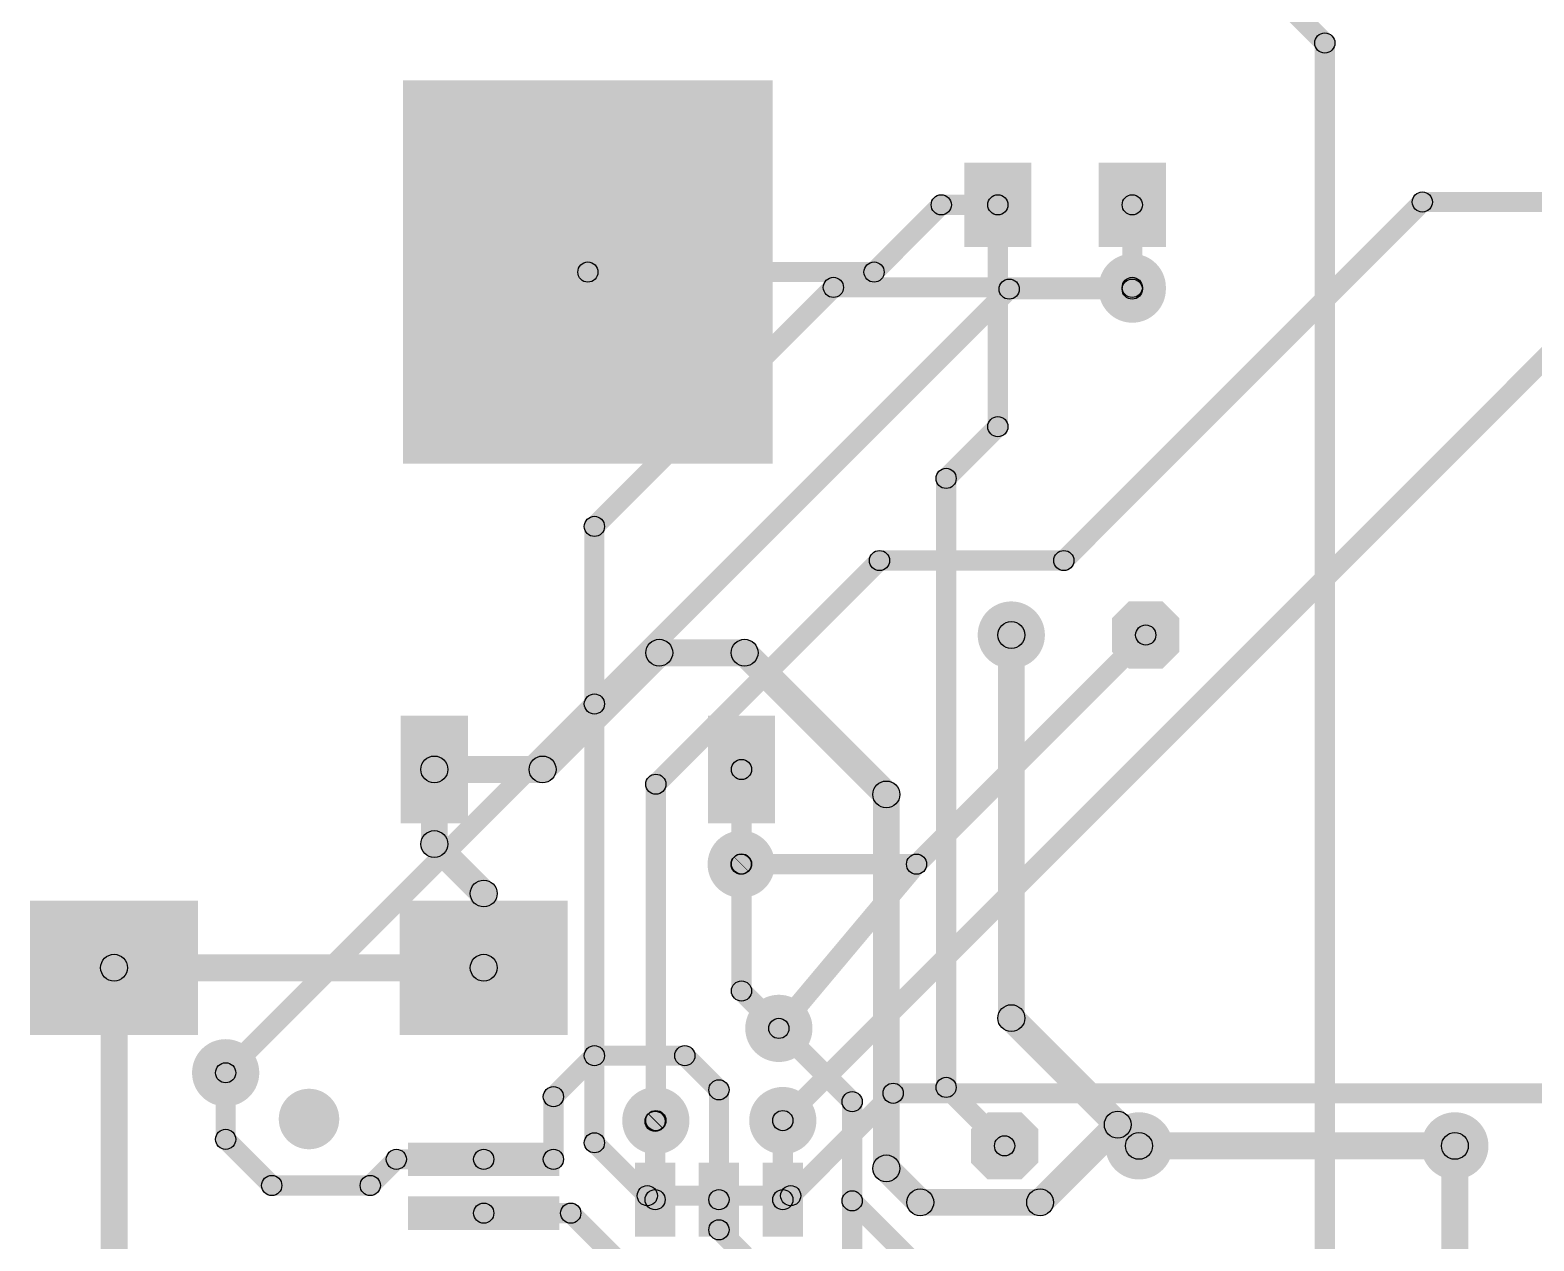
# Model space of a CAD drawing. Header units: millimetres. Extents: x 0 to 3.58, y 0 to 2.95.
# Drawn here: x 0.016 to 0.897, y 0.641 to 1.35 of the extents above; entities that cross this region are included whole.
import ezdxf

# ---------------------------------------------------------------- set-up
doc = ezdxf.new("R2010")
doc.units = ezdxf.units.MM
doc.header["$MEASUREMENT"] = 0
for name, color, linetype in [('BottomLayer', 5, 'Continuous'), ('PadHoleLayer', 156, 'Continuous'), ('TopLayer', 1, 'Continuous'), ('ViaHoleLayer', 16, 'Continuous')]:
    doc.layers.add(name, color=color, linetype=linetype)

# ---------------------------------------------------------------- blocks, each defined once
blk = doc.blocks.new('USB_MINI_20')
at = {"layer": 'BottomLayer'}
h = blk.add_hatch(color=5, dxfattribs=at)
edge = h.paths.add_edge_path()
edge.add_arc((-0.08661, 0.00591), 0.01772, 0, 360)
h = blk.add_hatch(color=5, dxfattribs=at)
edge = h.paths.add_edge_path()
edge.add_arc((0.08662, 0.00591), 0.01772, 0, 360)
at = {"layer": 'PadHoleLayer'}
h = blk.add_hatch(color=156, dxfattribs=at)
edge = h.paths.add_edge_path()
edge.add_arc((-0.08661, 0.00591), 0.01772, 0, 360)
h = blk.add_hatch(color=156, dxfattribs=at)
edge = h.paths.add_edge_path()
edge.add_arc((0.08662, 0.00591), 0.01772, 0, 360)
at = {"layer": 'TopLayer'}
for points in [[(-0.21457, 0.15748), (-0.13583, 0.15748), (-0.13583, 0.05905), (-0.21457, 0.05905)], [(-0.07283, 0.15256), (-0.05315, 0.15256), (-0.05315, 0.06398), (-0.07283, 0.06398)], [(-0.04133, 0.15256), (-0.02165, 0.15256), (-0.02165, 0.06398), (-0.04133, 0.06398)], [(-0.00984, 0.15256), (0.00984, 0.15256), (0.00984, 0.06398), (-0.00984, 0.06398)], [(0.02166, 0.15256), (0.04134, 0.15256), (0.04134, 0.06398), (0.02166, 0.06398)], [(0.05315, 0.15256), (0.07283, 0.15256), (0.07283, 0.06398), (0.05315, 0.06398)], [(0.13583, 0.15748), (0.21457, 0.15748), (0.21457, 0.05905), (0.13583, 0.05905)], [(-0.21457, -0.05905), (-0.13583, -0.05905), (-0.13583, -0.15748), (-0.21457, -0.15748)], [(0.13583, -0.05905), (0.21457, -0.05905), (0.21457, -0.15748), (0.13583, -0.15748)]]:
    blk.add_hatch(color=1, dxfattribs=at).paths.add_polyline_path(points)
h = blk.add_hatch(color=1, dxfattribs=at)
edge = h.paths.add_edge_path()
edge.add_arc((-0.08661, 0.00591), 0.01772, 0, 360)
h = blk.add_hatch(color=1, dxfattribs=at)
edge = h.paths.add_edge_path()
edge.add_arc((0.08662, 0.00591), 0.01772, 0, 360)
blk = doc.blocks.new('IND__0805_50')
at = {"layer": 'TopLayer'}
for points in [[(-0.05906, -0.02461), (-0.05906, 0.02461), (-0.01969, 0.02461), (-0.01969, -0.02461)], [(0.01968, -0.02461), (0.01968, 0.02461), (0.05905, 0.02461), (0.05905, -0.02461)]]:
    blk.add_hatch(color=1, dxfattribs=at).paths.add_polyline_path(points)
blk = doc.blocks.new('SOT23_6_54')
at = {"layer": 'TopLayer'}
for points in [[(-0.07284, 0.02559), (-0.07284, 0.04921), (-0.02953, 0.04921), (-0.02953, 0.02559)], [(0.02953, 0.02559), (0.02953, 0.04921), (0.07283, 0.04921), (0.07283, 0.02559)], [(-0.07284, -0.01181), (-0.07284, 0.01181), (-0.02953, 0.01181), (-0.02953, -0.01181)], [(0.02953, -0.01181), (0.02953, 0.01181), (0.07283, 0.01181), (0.07283, -0.01181)], [(-0.07284, -0.04921), (-0.07284, -0.02559), (-0.02953, -0.02559), (-0.02953, -0.04921)], [(0.02953, -0.04921), (0.02953, -0.02559), (0.07283, -0.02559), (0.07283, -0.04921)]]:
    blk.add_hatch(color=1, dxfattribs=at).paths.add_polyline_path(points)
blk = doc.blocks.new('369A_13_55')
at = {"layer": 'TopLayer'}
for points in [[(-0.10827, 0.25787), (0.10827, 0.25787), (0.10827, 0.03346), (-0.10827, 0.03346)], [(-0.10965, -0.11417), (-0.07028, -0.11417), (-0.07028, -0.17716), (-0.10965, -0.17716)], [(0.07028, -0.11417), (0.10965, -0.11417), (0.10965, -0.17716), (0.07028, -0.17716)]]:
    blk.add_hatch(color=1, dxfattribs=at).paths.add_polyline_path(points)
blk = doc.blocks.new('CAP__D5C2H11_60')
at = {"layer": 'BottomLayer'}
blk.add_hatch(color=5, dxfattribs=at).paths.add_polyline_path([(-0.02953, 0.01969), (-0.04921, 0.01969), (-0.05905, 0.00984), (-0.05905, -0.00984), (-0.04921, -0.01968), (-0.02953, -0.01968), (-0.01968, -0.00984), (-0.01968, 0.00984)])
h = blk.add_hatch(color=5, dxfattribs=at)
edge = h.paths.add_edge_path()
edge.add_arc((0.03937, 0), 0.01969, 0, 360)
at = {"layer": 'PadHoleLayer'}
h = blk.add_hatch(color=156, dxfattribs=at)
edge = h.paths.add_edge_path()
edge.add_arc((-0.03937, 0), 0.01181, 0, 360)
h = blk.add_hatch(color=156, dxfattribs=at)
edge = h.paths.add_edge_path()
edge.add_arc((0.03937, 0), 0.01181, 0, 360)
at = {"layer": 'TopLayer'}
blk.add_hatch(color=1, dxfattribs=at).paths.add_polyline_path([(-0.02953, 0.01969), (-0.04921, 0.01969), (-0.05905, 0.00984), (-0.05905, -0.00984), (-0.04921, -0.01968), (-0.02953, -0.01968), (-0.01968, -0.00984), (-0.01968, 0.00984)])
h = blk.add_hatch(color=1, dxfattribs=at)
edge = h.paths.add_edge_path()
edge.add_arc((0.03937, 0), 0.01969, 0, 360)
blk = doc.blocks.new('CAP__D5C2H11_64')
at = {"layer": 'BottomLayer'}
blk.add_hatch(color=5, dxfattribs=at).paths.add_polyline_path([(-0.02953, 0.01968), (-0.04921, 0.01968), (-0.05905, 0.00984), (-0.05905, -0.00984), (-0.04921, -0.01969), (-0.02953, -0.01969), (-0.01968, -0.00984), (-0.01968, 0.00984)])
h = blk.add_hatch(color=5, dxfattribs=at)
edge = h.paths.add_edge_path()
edge.add_arc((0.03937, 0), 0.01969, 0, 360)
at = {"layer": 'PadHoleLayer'}
h = blk.add_hatch(color=156, dxfattribs=at)
edge = h.paths.add_edge_path()
edge.add_arc((-0.03937, 0), 0.01181, 0, 360)
h = blk.add_hatch(color=156, dxfattribs=at)
edge = h.paths.add_edge_path()
edge.add_arc((0.03937, 0), 0.01181, 0, 360)
at = {"layer": 'TopLayer'}
blk.add_hatch(color=1, dxfattribs=at).paths.add_polyline_path([(-0.02953, 0.01968), (-0.04921, 0.01968), (-0.05905, 0.00984), (-0.05905, -0.00984), (-0.04921, -0.01969), (-0.02953, -0.01969), (-0.01968, -0.00984), (-0.01968, 0.00984)])
h = blk.add_hatch(color=1, dxfattribs=at)
edge = h.paths.add_edge_path()
edge.add_arc((0.03937, 0), 0.01969, 0, 360)

msp = doc.modelspace()

# ---------------------------------------------------------------- hatches: boundary and pattern name
at = {"layer": 'BottomLayer'}
for points in [[(0.6255, 1.03549), (0.61715, 1.04385), (0.82715, 1.25385), (0.8355, 1.24549)], [(0.83132, 1.24376), (0.83132, 1.25557), (1.93732, 1.25557), (1.93732, 1.24376)], [(0.46087, 0.70749), (0.45252, 0.71585), (0.97152, 1.23485), (0.97987, 1.22649)], [(0.3505, 1.05549), (0.34215, 1.06385), (0.48215, 1.20385), (0.4905, 1.19549)], [(0.3505, 0.95149), (0.34215, 0.95985), (0.58515, 1.20285), (0.5935, 1.19449)], [(0.48632, 1.19376), (0.48632, 1.20557), (0.66142, 1.20557), (0.66142, 1.19376)], [(0.58932, 1.19276), (0.58932, 1.20457), (0.66142, 1.20457), (0.66142, 1.19276)], [(0.35223, 0.95567), (0.34042, 0.95567), (0.34042, 1.05967), (0.35223, 1.05967)], [(0.3865, 0.90449), (0.37815, 0.91285), (0.50915, 1.04385), (0.5175, 1.03549)], [(0.51332, 1.03376), (0.51332, 1.04557), (0.62132, 1.04557), (0.62132, 1.03376)], [(0.53923, 0.85765), (0.53088, 0.866), (0.66512, 1.00024), (0.67347, 0.99189)], [(0.1345, 0.73549), (0.12615, 0.74385), (0.34215, 0.95985), (0.3505, 0.95149)], [(0.35223, 0.69867), (0.34042, 0.69867), (0.34042, 0.95567), (0.35223, 0.95567)], [(0.38823, 0.71167), (0.37642, 0.71167), (0.37642, 0.90867), (0.38823, 0.90867)], [(0.43232, 0.85592), (0.43232, 0.86773), (0.53505, 0.86773), (0.53505, 0.85592)], [(0.45892, 0.76187), (0.44987, 0.76946), (0.53053, 0.86562), (0.53958, 0.85803)], [(0.4655, 0.66349), (0.45715, 0.67185), (0.51715, 0.73185), (0.5255, 0.72349)], [(0.52132, 0.72176), (0.52132, 0.73357), (1.11249, 0.73357), (1.11249, 0.72176)], [(0.34215, 0.69449), (0.3505, 0.70285), (0.3815, 0.67185), (0.37315, 0.66349)], [(0.66535, 0.68898), (0.66535, 0.70473), (0.85039, 0.70473), (0.85039, 0.68898)], [(0.37732, 0.66176), (0.37732, 0.67357), (0.46132, 0.67357), (0.46132, 0.66176)]]:
    msp.add_hatch(color=5, dxfattribs=at).paths.add_polyline_path(points)
h = msp.add_hatch(color=5, dxfattribs=at)
edge = h.paths.add_edge_path()
edge.add_arc((0.83132, 1.24967), 0.00591, 0, 360)
h = msp.add_hatch(color=5, dxfattribs=at)
edge = h.paths.add_edge_path()
edge.add_arc((0.83132, 1.24967), 0.00591, 0, 360)
h = msp.add_hatch(color=5, dxfattribs=at)
edge = h.paths.add_edge_path()
edge.add_arc((0.66142, 1.19967), 0.01969, 0, 360)
h = msp.add_hatch(color=5, dxfattribs=at)
edge = h.paths.add_edge_path()
edge.add_arc((0.66142, 1.19867), 0.01969, 0, 360)
h = msp.add_hatch(color=5, dxfattribs=at)
edge = h.paths.add_edge_path()
edge.add_arc((0.48632, 1.19967), 0.00591, 0, 360)
h = msp.add_hatch(color=5, dxfattribs=at)
edge = h.paths.add_edge_path()
edge.add_arc((0.48632, 1.19967), 0.00591, 0, 360)
h = msp.add_hatch(color=5, dxfattribs=at)
edge = h.paths.add_edge_path()
edge.add_arc((0.58932, 1.19867), 0.00591, 0, 360)
h = msp.add_hatch(color=5, dxfattribs=at)
edge = h.paths.add_edge_path()
edge.add_arc((0.58932, 1.19867), 0.00591, 0, 360)
h = msp.add_hatch(color=5, dxfattribs=at)
edge = h.paths.add_edge_path()
edge.add_arc((0.66142, 1.19967), 0.00591, 0, 360)
h = msp.add_hatch(color=5, dxfattribs=at)
edge = h.paths.add_edge_path()
edge.add_arc((0.66142, 1.19867), 0.00591, 0, 360)
h = msp.add_hatch(color=5, dxfattribs=at)
edge = h.paths.add_edge_path()
edge.add_arc((0.34632, 1.05967), 0.00591, 0, 360)
h = msp.add_hatch(color=5, dxfattribs=at)
edge = h.paths.add_edge_path()
edge.add_arc((0.34632, 1.05967), 0.00591, 0, 360)
h = msp.add_hatch(color=5, dxfattribs=at)
edge = h.paths.add_edge_path()
edge.add_arc((0.51332, 1.03967), 0.00591, 0, 360)
h = msp.add_hatch(color=5, dxfattribs=at)
edge = h.paths.add_edge_path()
edge.add_arc((0.51332, 1.03967), 0.00591, 0, 360)
h = msp.add_hatch(color=5, dxfattribs=at)
edge = h.paths.add_edge_path()
edge.add_arc((0.62132, 1.03967), 0.00591, 0, 360)
h = msp.add_hatch(color=5, dxfattribs=at)
edge = h.paths.add_edge_path()
edge.add_arc((0.62132, 1.03967), 0.00591, 0, 360)
h = msp.add_hatch(color=5, dxfattribs=at)
edge = h.paths.add_edge_path()
edge.add_arc((0.66929, 0.99606), 0.00591, 0, 360)
h = msp.add_hatch(color=5, dxfattribs=at)
edge = h.paths.add_edge_path()
edge.add_arc((0.34632, 0.95567), 0.00591, 0, 360)
h = msp.add_hatch(color=5, dxfattribs=at)
edge = h.paths.add_edge_path()
edge.add_arc((0.34632, 0.95567), 0.00591, 0, 360)
h = msp.add_hatch(color=5, dxfattribs=at)
edge = h.paths.add_edge_path()
edge.add_arc((0.34632, 0.95567), 0.00591, 0, 360)
h = msp.add_hatch(color=5, dxfattribs=at)
edge = h.paths.add_edge_path()
edge.add_arc((0.34632, 0.95567), 0.00591, 0, 360)
h = msp.add_hatch(color=5, dxfattribs=at)
edge = h.paths.add_edge_path()
edge.add_arc((0.38232, 0.90867), 0.00591, 0, 360)
h = msp.add_hatch(color=5, dxfattribs=at)
edge = h.paths.add_edge_path()
edge.add_arc((0.38232, 0.90867), 0.00591, 0, 360)
h = msp.add_hatch(color=5, dxfattribs=at)
edge = h.paths.add_edge_path()
edge.add_arc((0.43232, 0.86183), 0.01969, 0, 360)
h = msp.add_hatch(color=5, dxfattribs=at)
edge = h.paths.add_edge_path()
edge.add_arc((0.43232, 0.86183), 0.00591, 0, 360)
h = msp.add_hatch(color=5, dxfattribs=at)
edge = h.paths.add_edge_path()
edge.add_arc((0.53505, 0.86183), 0.00591, 0, 360)
h = msp.add_hatch(color=5, dxfattribs=at)
edge = h.paths.add_edge_path()
edge.add_arc((0.53505, 0.86183), 0.00591, 0, 360)
h = msp.add_hatch(color=5, dxfattribs=at)
edge = h.paths.add_edge_path()
edge.add_arc((0.53505, 0.86183), 0.00591, 0, 360)
h = msp.add_hatch(color=5, dxfattribs=at)
edge = h.paths.add_edge_path()
edge.add_arc((0.45439, 0.76567), 0.01969, 0, 360)
h = msp.add_hatch(color=5, dxfattribs=at)
edge = h.paths.add_edge_path()
edge.add_arc((0.45439, 0.76567), 0.00591, 0, 360)
h = msp.add_hatch(color=5, dxfattribs=at)
edge = h.paths.add_edge_path()
edge.add_arc((0.13032, 0.73967), 0.01969, 0, 360)
h = msp.add_hatch(color=5, dxfattribs=at)
edge = h.paths.add_edge_path()
edge.add_arc((0.13032, 0.73967), 0.00591, 0, 360)
h = msp.add_hatch(color=5, dxfattribs=at)
edge = h.paths.add_edge_path()
edge.add_arc((0.38232, 0.71167), 0.01969, 0, 360)
h = msp.add_hatch(color=5, dxfattribs=at)
edge = h.paths.add_edge_path()
edge.add_arc((0.45669, 0.71167), 0.01969, 0, 360)
h = msp.add_hatch(color=5, dxfattribs=at)
edge = h.paths.add_edge_path()
edge.add_arc((0.52132, 0.72767), 0.00591, 0, 360)
h = msp.add_hatch(color=5, dxfattribs=at)
edge = h.paths.add_edge_path()
edge.add_arc((0.52132, 0.72767), 0.00591, 0, 360)
h = msp.add_hatch(color=5, dxfattribs=at)
edge = h.paths.add_edge_path()
edge.add_arc((0.38232, 0.71167), 0.00591, 0, 360)
h = msp.add_hatch(color=5, dxfattribs=at)
edge = h.paths.add_edge_path()
edge.add_arc((0.45669, 0.71167), 0.00591, 0, 360)
h = msp.add_hatch(color=5, dxfattribs=at)
edge = h.paths.add_edge_path()
edge.add_arc((0.85039, 0.69685), 0.01969, 0, 360)
h = msp.add_hatch(color=5, dxfattribs=at)
edge = h.paths.add_edge_path()
edge.add_arc((0.34632, 0.69867), 0.00591, 0, 360)
h = msp.add_hatch(color=5, dxfattribs=at)
edge = h.paths.add_edge_path()
edge.add_arc((0.34632, 0.69867), 0.00591, 0, 360)
h = msp.add_hatch(color=5, dxfattribs=at)
edge = h.paths.add_edge_path()
edge.add_arc((0.66535, 0.69685), 0.00787, 0, 360)
h = msp.add_hatch(color=5, dxfattribs=at)
edge = h.paths.add_edge_path()
edge.add_arc((0.85039, 0.69685), 0.00787, 0, 360)
h = msp.add_hatch(color=5, dxfattribs=at)
edge = h.paths.add_edge_path()
edge.add_arc((0.37732, 0.66767), 0.00591, 0, 360)
h = msp.add_hatch(color=5, dxfattribs=at)
edge = h.paths.add_edge_path()
edge.add_arc((0.37732, 0.66767), 0.00591, 0, 360)
h = msp.add_hatch(color=5, dxfattribs=at)
edge = h.paths.add_edge_path()
edge.add_arc((0.46132, 0.66767), 0.00591, 0, 360)
h = msp.add_hatch(color=5, dxfattribs=at)
edge = h.paths.add_edge_path()
edge.add_arc((0.46132, 0.66767), 0.00591, 0, 360)
at = {"layer": 'TopLayer'}
for points in [[(0.74415, 1.36449), (0.7525, 1.37285), (0.77837, 1.34698), (0.77002, 1.33862)], [(0.7801, 0.14764), (0.76829, 0.14764), (0.76829, 1.3428), (0.7801, 1.3428)], [(0.51432, 1.20449), (0.50597, 1.21284), (0.54534, 1.25221), (0.55369, 1.24386)], [(0.54951, 1.24213), (0.54951, 1.25394), (0.58268, 1.25394), (0.58268, 1.24213)], [(0.58858, 1.11811), (0.57677, 1.11811), (0.57677, 1.24803), (0.58858, 1.24803)], [(0.66732, 1.19967), (0.65551, 1.19967), (0.65551, 1.24803), (0.66732, 1.24803)], [(0.34252, 1.20276), (0.34252, 1.21457), (0.51014, 1.21457), (0.51014, 1.20276)], [(0.66732, 1.19867), (0.65551, 1.19867), (0.65551, 1.19967), (0.66732, 1.19967)], [(0.55653, 1.08362), (0.54818, 1.09197), (0.5785, 1.12229), (0.58685, 1.11394)], [(0.55826, 0.73111), (0.54645, 0.73111), (0.54645, 1.08779), (0.55826, 1.08779)], [(0.59842, 0.77166), (0.58268, 0.77166), (0.58268, 0.99606), (0.59842, 0.99606)], [(0.32154, 0.91176), (0.31041, 0.92289), (0.37876, 0.99124), (0.38989, 0.9801)], [(0.38432, 0.9778), (0.38432, 0.99354), (0.43432, 0.99354), (0.43432, 0.9778)], [(0.42876, 0.9801), (0.43989, 0.99124), (0.52289, 0.90824), (0.51176, 0.8971)], [(0.25256, 0.90945), (0.25256, 0.9252), (0.31598, 0.9252), (0.31598, 0.90945)], [(0.26043, 0.87361), (0.24468, 0.87361), (0.24468, 0.91732), (0.26043, 0.91732)], [(0.43839, 0.86199), (0.42658, 0.86199), (0.42658, 0.91732), (0.43839, 0.91732)], [(0.5252, 0.68367), (0.50945, 0.68367), (0.50945, 0.90267), (0.5252, 0.90267)], [(0.24699, 0.86804), (0.25813, 0.87917), (0.28706, 0.85024), (0.27593, 0.8391)], [(0.4365, 0.85765), (0.42815, 0.866), (0.42831, 0.86616), (0.43666, 0.85781)], [(0.43839, 0.78758), (0.42658, 0.78758), (0.42658, 0.86199), (0.43839, 0.86199)], [(0.28937, 0.80118), (0.27362, 0.80118), (0.27362, 0.84467), (0.28937, 0.84467)], [(0.06496, 0.79331), (0.06496, 0.80906), (0.28149, 0.80906), (0.28149, 0.79331)], [(0.07283, 0.45078), (0.05709, 0.45078), (0.05709, 0.80118), (0.07283, 0.80118)], [(0.42831, 0.78341), (0.43666, 0.79176), (0.45857, 0.76985), (0.45022, 0.76149)], [(0.58498, 0.76609), (0.59612, 0.77722), (0.6585, 0.71484), (0.64736, 0.70371)], [(0.45022, 0.76149), (0.45857, 0.76985), (0.5015, 0.72692), (0.49315, 0.71857)], [(0.3265, 0.72149), (0.31815, 0.72985), (0.34215, 0.75385), (0.3505, 0.74549)], [(0.34632, 0.74376), (0.34632, 0.75557), (0.39929, 0.75557), (0.39929, 0.74376)], [(0.39512, 0.74549), (0.40347, 0.75385), (0.42347, 0.73385), (0.41512, 0.72549)], [(0.13623, 0.70067), (0.12442, 0.70067), (0.12442, 0.73967), (0.13623, 0.73967)], [(0.54818, 0.72693), (0.55653, 0.73529), (0.59079, 0.70103), (0.58244, 0.69268)], [(0.32823, 0.68897), (0.31642, 0.68897), (0.31642, 0.72567), (0.32823, 0.72567)], [(0.4252, 0.66535), (0.41339, 0.66535), (0.41339, 0.72967), (0.4252, 0.72967)], [(0.50323, 0.66467), (0.49142, 0.66467), (0.49142, 0.72274), (0.50323, 0.72274)], [(0.38607, 0.70706), (0.37772, 0.71541), (0.37815, 0.71585), (0.3865, 0.70749)], [(0.61299, 0.6582), (0.60185, 0.66934), (0.64736, 0.71484), (0.6585, 0.70371)], [(0.64736, 0.70371), (0.6585, 0.71484), (0.67092, 0.70242), (0.65979, 0.69128)], [(0.12615, 0.69649), (0.1345, 0.70485), (0.1615, 0.67785), (0.15315, 0.66949)], [(0.3878, 0.66535), (0.37599, 0.66535), (0.37599, 0.71124), (0.3878, 0.71124)], [(0.4626, 0.66535), (0.45079, 0.66535), (0.45079, 0.71167), (0.4626, 0.71167)], [(0.85827, 0.49016), (0.84252, 0.49016), (0.84252, 0.69685), (0.85827, 0.69685)], [(0.21919, 0.66949), (0.21084, 0.67785), (0.22615, 0.69315), (0.2345, 0.6848)], [(0.23032, 0.68307), (0.23032, 0.69488), (0.28149, 0.69488), (0.28149, 0.68307)], [(0.28149, 0.68307), (0.28149, 0.69488), (0.32232, 0.69488), (0.32232, 0.68307)], [(0.51176, 0.6781), (0.52289, 0.68924), (0.54279, 0.66934), (0.53166, 0.6582)], [(0.15732, 0.66776), (0.15732, 0.67957), (0.21502, 0.67957), (0.21502, 0.66776)], [(0.53722, 0.65589), (0.53722, 0.67164), (0.60742, 0.67164), (0.60742, 0.65589)], [(0.28149, 0.65157), (0.28149, 0.66338), (0.33247, 0.66338), (0.33247, 0.65157)], [(0.32829, 0.6533), (0.33664, 0.66165), (0.38057, 0.61772), (0.37222, 0.60937)], [(0.4252, 0.6477), (0.41339, 0.6477), (0.41339, 0.66535), (0.4252, 0.66535)], [(0.50323, 0.63467), (0.49142, 0.63467), (0.49142, 0.66467), (0.50323, 0.66467)], [(0.49315, 0.66049), (0.5015, 0.66885), (0.5625, 0.60785), (0.55415, 0.59949)], [(0.41512, 0.64353), (0.42347, 0.65188), (0.4385, 0.63685), (0.43015, 0.62849)]]:
    msp.add_hatch(color=1, dxfattribs=at).paths.add_polyline_path(points)
h = msp.add_hatch(color=1, dxfattribs=at)
edge = h.paths.add_edge_path()
edge.add_arc((0.77419, 1.3428), 0.00591, 0, 360)
h = msp.add_hatch(color=1, dxfattribs=at)
edge = h.paths.add_edge_path()
edge.add_arc((0.77419, 1.3428), 0.00591, 0, 360)
h = msp.add_hatch(color=1, dxfattribs=at)
edge = h.paths.add_edge_path()
edge.add_arc((0.54951, 1.24803), 0.00591, 0, 360)
h = msp.add_hatch(color=1, dxfattribs=at)
edge = h.paths.add_edge_path()
edge.add_arc((0.54951, 1.24803), 0.00591, 0, 360)
h = msp.add_hatch(color=1, dxfattribs=at)
edge = h.paths.add_edge_path()
edge.add_arc((0.58268, 1.24803), 0.00591, 0, 360)
h = msp.add_hatch(color=1, dxfattribs=at)
edge = h.paths.add_edge_path()
edge.add_arc((0.58268, 1.24803), 0.00591, 0, 360)
h = msp.add_hatch(color=1, dxfattribs=at)
edge = h.paths.add_edge_path()
edge.add_arc((0.66142, 1.24803), 0.00591, 0, 360)
h = msp.add_hatch(color=1, dxfattribs=at)
edge = h.paths.add_edge_path()
edge.add_arc((0.66142, 1.19967), 0.01969, 0, 360)
h = msp.add_hatch(color=1, dxfattribs=at)
edge = h.paths.add_edge_path()
edge.add_arc((0.66142, 1.19867), 0.01969, 0, 360)
h = msp.add_hatch(color=1, dxfattribs=at)
edge = h.paths.add_edge_path()
edge.add_arc((0.34252, 1.20866), 0.00591, 0, 360)
h = msp.add_hatch(color=1, dxfattribs=at)
edge = h.paths.add_edge_path()
edge.add_arc((0.51014, 1.20866), 0.00591, 0, 360)
h = msp.add_hatch(color=1, dxfattribs=at)
edge = h.paths.add_edge_path()
edge.add_arc((0.51014, 1.20866), 0.00591, 0, 360)
h = msp.add_hatch(color=1, dxfattribs=at)
edge = h.paths.add_edge_path()
edge.add_arc((0.66142, 1.19967), 0.00591, 0, 360)
h = msp.add_hatch(color=1, dxfattribs=at)
edge = h.paths.add_edge_path()
edge.add_arc((0.66142, 1.19967), 0.00591, 0, 360)
h = msp.add_hatch(color=1, dxfattribs=at)
edge = h.paths.add_edge_path()
edge.add_arc((0.66142, 1.19867), 0.00591, 0, 360)
h = msp.add_hatch(color=1, dxfattribs=at)
edge = h.paths.add_edge_path()
edge.add_arc((0.58268, 1.11811), 0.00591, 0, 360)
h = msp.add_hatch(color=1, dxfattribs=at)
edge = h.paths.add_edge_path()
edge.add_arc((0.58268, 1.11811), 0.00591, 0, 360)
h = msp.add_hatch(color=1, dxfattribs=at)
edge = h.paths.add_edge_path()
edge.add_arc((0.55236, 1.08779), 0.00591, 0, 360)
h = msp.add_hatch(color=1, dxfattribs=at)
edge = h.paths.add_edge_path()
edge.add_arc((0.55236, 1.08779), 0.00591, 0, 360)
h = msp.add_hatch(color=1, dxfattribs=at)
edge = h.paths.add_edge_path()
edge.add_arc((0.59055, 0.99606), 0.00787, 0, 360)
h = msp.add_hatch(color=1, dxfattribs=at)
edge = h.paths.add_edge_path()
edge.add_arc((0.38432, 0.98567), 0.00787, 0, 360)
h = msp.add_hatch(color=1, dxfattribs=at)
edge = h.paths.add_edge_path()
edge.add_arc((0.38432, 0.98567), 0.00787, 0, 360)
h = msp.add_hatch(color=1, dxfattribs=at)
edge = h.paths.add_edge_path()
edge.add_arc((0.43432, 0.98567), 0.00787, 0, 360)
h = msp.add_hatch(color=1, dxfattribs=at)
edge = h.paths.add_edge_path()
edge.add_arc((0.43432, 0.98567), 0.00787, 0, 360)
h = msp.add_hatch(color=1, dxfattribs=at)
edge = h.paths.add_edge_path()
edge.add_arc((0.25256, 0.91732), 0.00787, 0, 360)
h = msp.add_hatch(color=1, dxfattribs=at)
edge = h.paths.add_edge_path()
edge.add_arc((0.25256, 0.91732), 0.00787, 0, 360)
h = msp.add_hatch(color=1, dxfattribs=at)
edge = h.paths.add_edge_path()
edge.add_arc((0.31598, 0.91732), 0.00787, 0, 360)
h = msp.add_hatch(color=1, dxfattribs=at)
edge = h.paths.add_edge_path()
edge.add_arc((0.31598, 0.91732), 0.00787, 0, 360)
h = msp.add_hatch(color=1, dxfattribs=at)
edge = h.paths.add_edge_path()
edge.add_arc((0.43248, 0.91732), 0.00591, 0, 360)
h = msp.add_hatch(color=1, dxfattribs=at)
edge = h.paths.add_edge_path()
edge.add_arc((0.51732, 0.90267), 0.00787, 0, 360)
h = msp.add_hatch(color=1, dxfattribs=at)
edge = h.paths.add_edge_path()
edge.add_arc((0.51732, 0.90267), 0.00787, 0, 360)
h = msp.add_hatch(color=1, dxfattribs=at)
edge = h.paths.add_edge_path()
edge.add_arc((0.25256, 0.87361), 0.00787, 0, 360)
h = msp.add_hatch(color=1, dxfattribs=at)
edge = h.paths.add_edge_path()
edge.add_arc((0.25256, 0.87361), 0.00787, 0, 360)
h = msp.add_hatch(color=1, dxfattribs=at)
edge = h.paths.add_edge_path()
edge.add_arc((0.43232, 0.86183), 0.01969, 0, 360)
h = msp.add_hatch(color=1, dxfattribs=at)
edge = h.paths.add_edge_path()
edge.add_arc((0.43232, 0.86183), 0.00591, 0, 360)
h = msp.add_hatch(color=1, dxfattribs=at)
edge = h.paths.add_edge_path()
edge.add_arc((0.43248, 0.86199), 0.00591, 0, 360)
h = msp.add_hatch(color=1, dxfattribs=at)
edge = h.paths.add_edge_path()
edge.add_arc((0.43248, 0.86199), 0.00591, 0, 360)
h = msp.add_hatch(color=1, dxfattribs=at)
edge = h.paths.add_edge_path()
edge.add_arc((0.43248, 0.86199), 0.00591, 0, 360)
h = msp.add_hatch(color=1, dxfattribs=at)
edge = h.paths.add_edge_path()
edge.add_arc((0.28149, 0.84467), 0.00787, 0, 360)
h = msp.add_hatch(color=1, dxfattribs=at)
edge = h.paths.add_edge_path()
edge.add_arc((0.28149, 0.84467), 0.00787, 0, 360)
h = msp.add_hatch(color=1, dxfattribs=at)
edge = h.paths.add_edge_path()
edge.add_arc((0.06496, 0.80118), 0.00787, 0, 360)
h = msp.add_hatch(color=1, dxfattribs=at)
edge = h.paths.add_edge_path()
edge.add_arc((0.06496, 0.80118), 0.00787, 0, 360)
h = msp.add_hatch(color=1, dxfattribs=at)
edge = h.paths.add_edge_path()
edge.add_arc((0.28149, 0.80118), 0.00787, 0, 360)
h = msp.add_hatch(color=1, dxfattribs=at)
edge = h.paths.add_edge_path()
edge.add_arc((0.28149, 0.80118), 0.00787, 0, 360)
h = msp.add_hatch(color=1, dxfattribs=at)
edge = h.paths.add_edge_path()
edge.add_arc((0.43248, 0.78758), 0.00591, 0, 360)
h = msp.add_hatch(color=1, dxfattribs=at)
edge = h.paths.add_edge_path()
edge.add_arc((0.43248, 0.78758), 0.00591, 0, 360)
h = msp.add_hatch(color=1, dxfattribs=at)
edge = h.paths.add_edge_path()
edge.add_arc((0.45439, 0.76567), 0.01969, 0, 360)
h = msp.add_hatch(color=1, dxfattribs=at)
edge = h.paths.add_edge_path()
edge.add_arc((0.59055, 0.77166), 0.00787, 0, 360)
h = msp.add_hatch(color=1, dxfattribs=at)
edge = h.paths.add_edge_path()
edge.add_arc((0.59055, 0.77166), 0.00787, 0, 360)
h = msp.add_hatch(color=1, dxfattribs=at)
edge = h.paths.add_edge_path()
edge.add_arc((0.45439, 0.76567), 0.00591, 0, 360)
h = msp.add_hatch(color=1, dxfattribs=at)
edge = h.paths.add_edge_path()
edge.add_arc((0.45439, 0.76567), 0.00591, 0, 360)
h = msp.add_hatch(color=1, dxfattribs=at)
edge = h.paths.add_edge_path()
edge.add_arc((0.13032, 0.73967), 0.01969, 0, 360)
h = msp.add_hatch(color=1, dxfattribs=at)
edge = h.paths.add_edge_path()
edge.add_arc((0.34632, 0.74967), 0.00591, 0, 360)
h = msp.add_hatch(color=1, dxfattribs=at)
edge = h.paths.add_edge_path()
edge.add_arc((0.34632, 0.74967), 0.00591, 0, 360)
h = msp.add_hatch(color=1, dxfattribs=at)
edge = h.paths.add_edge_path()
edge.add_arc((0.39929, 0.74967), 0.00591, 0, 360)
h = msp.add_hatch(color=1, dxfattribs=at)
edge = h.paths.add_edge_path()
edge.add_arc((0.39929, 0.74967), 0.00591, 0, 360)
h = msp.add_hatch(color=1, dxfattribs=at)
edge = h.paths.add_edge_path()
edge.add_arc((0.13032, 0.73967), 0.00591, 0, 360)
h = msp.add_hatch(color=1, dxfattribs=at)
edge = h.paths.add_edge_path()
edge.add_arc((0.32232, 0.72567), 0.00591, 0, 360)
h = msp.add_hatch(color=1, dxfattribs=at)
edge = h.paths.add_edge_path()
edge.add_arc((0.32232, 0.72567), 0.00591, 0, 360)
h = msp.add_hatch(color=1, dxfattribs=at)
edge = h.paths.add_edge_path()
edge.add_arc((0.38232, 0.71167), 0.01969, 0, 360)
h = msp.add_hatch(color=1, dxfattribs=at)
edge = h.paths.add_edge_path()
edge.add_arc((0.41929, 0.72967), 0.00591, 0, 360)
h = msp.add_hatch(color=1, dxfattribs=at)
edge = h.paths.add_edge_path()
edge.add_arc((0.41929, 0.72967), 0.00591, 0, 360)
h = msp.add_hatch(color=1, dxfattribs=at)
edge = h.paths.add_edge_path()
edge.add_arc((0.45669, 0.71167), 0.01969, 0, 360)
h = msp.add_hatch(color=1, dxfattribs=at)
edge = h.paths.add_edge_path()
edge.add_arc((0.55236, 0.73111), 0.00591, 0, 360)
h = msp.add_hatch(color=1, dxfattribs=at)
edge = h.paths.add_edge_path()
edge.add_arc((0.55236, 0.73111), 0.00591, 0, 360)
h = msp.add_hatch(color=1, dxfattribs=at)
edge = h.paths.add_edge_path()
edge.add_arc((0.49732, 0.72274), 0.00591, 0, 360)
h = msp.add_hatch(color=1, dxfattribs=at)
edge = h.paths.add_edge_path()
edge.add_arc((0.49732, 0.72274), 0.00591, 0, 360)
h = msp.add_hatch(color=1, dxfattribs=at)
edge = h.paths.add_edge_path()
edge.add_arc((0.38189, 0.71124), 0.00591, 0, 360)
h = msp.add_hatch(color=1, dxfattribs=at)
edge = h.paths.add_edge_path()
edge.add_arc((0.38189, 0.71124), 0.00591, 0, 360)
h = msp.add_hatch(color=1, dxfattribs=at)
edge = h.paths.add_edge_path()
edge.add_arc((0.38232, 0.71167), 0.00591, 0, 360)
h = msp.add_hatch(color=1, dxfattribs=at)
edge = h.paths.add_edge_path()
edge.add_arc((0.45669, 0.71167), 0.00591, 0, 360)
h = msp.add_hatch(color=1, dxfattribs=at)
edge = h.paths.add_edge_path()
edge.add_arc((0.65293, 0.70928), 0.00787, 0, 360)
h = msp.add_hatch(color=1, dxfattribs=at)
edge = h.paths.add_edge_path()
edge.add_arc((0.65293, 0.70928), 0.00787, 0, 360)
h = msp.add_hatch(color=1, dxfattribs=at)
edge = h.paths.add_edge_path()
edge.add_arc((0.65293, 0.70928), 0.00787, 0, 360)
h = msp.add_hatch(color=1, dxfattribs=at)
edge = h.paths.add_edge_path()
edge.add_arc((0.85039, 0.69685), 0.01969, 0, 360)
h = msp.add_hatch(color=1, dxfattribs=at)
edge = h.paths.add_edge_path()
edge.add_arc((0.13032, 0.70067), 0.00591, 0, 360)
h = msp.add_hatch(color=1, dxfattribs=at)
edge = h.paths.add_edge_path()
edge.add_arc((0.13032, 0.70067), 0.00591, 0, 360)
h = msp.add_hatch(color=1, dxfattribs=at)
edge = h.paths.add_edge_path()
edge.add_arc((0.58661, 0.69685), 0.00591, 0, 360)
h = msp.add_hatch(color=1, dxfattribs=at)
edge = h.paths.add_edge_path()
edge.add_arc((0.66535, 0.69685), 0.00787, 0, 360)
h = msp.add_hatch(color=1, dxfattribs=at)
edge = h.paths.add_edge_path()
edge.add_arc((0.85039, 0.69685), 0.00787, 0, 360)
h = msp.add_hatch(color=1, dxfattribs=at)
edge = h.paths.add_edge_path()
edge.add_arc((0.23032, 0.68897), 0.00591, 0, 360)
h = msp.add_hatch(color=1, dxfattribs=at)
edge = h.paths.add_edge_path()
edge.add_arc((0.23032, 0.68897), 0.00591, 0, 360)
h = msp.add_hatch(color=1, dxfattribs=at)
edge = h.paths.add_edge_path()
edge.add_arc((0.28149, 0.68897), 0.00591, 0, 360)
h = msp.add_hatch(color=1, dxfattribs=at)
edge = h.paths.add_edge_path()
edge.add_arc((0.28149, 0.68897), 0.00591, 0, 360)
h = msp.add_hatch(color=1, dxfattribs=at)
edge = h.paths.add_edge_path()
edge.add_arc((0.32232, 0.68897), 0.00591, 0, 360)
h = msp.add_hatch(color=1, dxfattribs=at)
edge = h.paths.add_edge_path()
edge.add_arc((0.32232, 0.68897), 0.00591, 0, 360)
h = msp.add_hatch(color=1, dxfattribs=at)
edge = h.paths.add_edge_path()
edge.add_arc((0.51732, 0.68367), 0.00787, 0, 360)
h = msp.add_hatch(color=1, dxfattribs=at)
edge = h.paths.add_edge_path()
edge.add_arc((0.51732, 0.68367), 0.00787, 0, 360)
h = msp.add_hatch(color=1, dxfattribs=at)
edge = h.paths.add_edge_path()
edge.add_arc((0.15732, 0.67367), 0.00591, 0, 360)
h = msp.add_hatch(color=1, dxfattribs=at)
edge = h.paths.add_edge_path()
edge.add_arc((0.15732, 0.67367), 0.00591, 0, 360)
h = msp.add_hatch(color=1, dxfattribs=at)
edge = h.paths.add_edge_path()
edge.add_arc((0.21502, 0.67367), 0.00591, 0, 360)
h = msp.add_hatch(color=1, dxfattribs=at)
edge = h.paths.add_edge_path()
edge.add_arc((0.21502, 0.67367), 0.00591, 0, 360)
h = msp.add_hatch(color=1, dxfattribs=at)
edge = h.paths.add_edge_path()
edge.add_arc((0.38189, 0.66535), 0.00591, 0, 360)
h = msp.add_hatch(color=1, dxfattribs=at)
edge = h.paths.add_edge_path()
edge.add_arc((0.41929, 0.66535), 0.00591, 0, 360)
h = msp.add_hatch(color=1, dxfattribs=at)
edge = h.paths.add_edge_path()
edge.add_arc((0.41929, 0.66535), 0.00591, 0, 360)
h = msp.add_hatch(color=1, dxfattribs=at)
edge = h.paths.add_edge_path()
edge.add_arc((0.45669, 0.66535), 0.00591, 0, 360)
h = msp.add_hatch(color=1, dxfattribs=at)
edge = h.paths.add_edge_path()
edge.add_arc((0.49732, 0.66467), 0.00591, 0, 360)
h = msp.add_hatch(color=1, dxfattribs=at)
edge = h.paths.add_edge_path()
edge.add_arc((0.49732, 0.66467), 0.00591, 0, 360)
h = msp.add_hatch(color=1, dxfattribs=at)
edge = h.paths.add_edge_path()
edge.add_arc((0.49732, 0.66467), 0.00591, 0, 360)
h = msp.add_hatch(color=1, dxfattribs=at)
edge = h.paths.add_edge_path()
edge.add_arc((0.53722, 0.66377), 0.00787, 0, 360)
h = msp.add_hatch(color=1, dxfattribs=at)
edge = h.paths.add_edge_path()
edge.add_arc((0.53722, 0.66377), 0.00787, 0, 360)
h = msp.add_hatch(color=1, dxfattribs=at)
edge = h.paths.add_edge_path()
edge.add_arc((0.60742, 0.66377), 0.00787, 0, 360)
h = msp.add_hatch(color=1, dxfattribs=at)
edge = h.paths.add_edge_path()
edge.add_arc((0.60742, 0.66377), 0.00787, 0, 360)
h = msp.add_hatch(color=1, dxfattribs=at)
edge = h.paths.add_edge_path()
edge.add_arc((0.28149, 0.65747), 0.00591, 0, 360)
h = msp.add_hatch(color=1, dxfattribs=at)
edge = h.paths.add_edge_path()
edge.add_arc((0.33247, 0.65747), 0.00591, 0, 360)
h = msp.add_hatch(color=1, dxfattribs=at)
edge = h.paths.add_edge_path()
edge.add_arc((0.33247, 0.65747), 0.00591, 0, 360)
h = msp.add_hatch(color=1, dxfattribs=at)
edge = h.paths.add_edge_path()
edge.add_arc((0.41929, 0.6477), 0.00591, 0, 360)
h = msp.add_hatch(color=1, dxfattribs=at)
edge = h.paths.add_edge_path()
edge.add_arc((0.41929, 0.6477), 0.00591, 0, 360)
at = {"layer": 'ViaHoleLayer'}
h = msp.add_hatch(color=16, dxfattribs=at)
edge = h.paths.add_edge_path()
edge.add_arc((0.66142, 1.19967), 0.01181, 0, 360)
h = msp.add_hatch(color=16, dxfattribs=at)
edge = h.paths.add_edge_path()
edge.add_arc((0.66142, 1.19867), 0.01181, 0, 360)
h = msp.add_hatch(color=16, dxfattribs=at)
edge = h.paths.add_edge_path()
edge.add_arc((0.43232, 0.86183), 0.01181, 0, 360)
h = msp.add_hatch(color=16, dxfattribs=at)
edge = h.paths.add_edge_path()
edge.add_arc((0.45439, 0.76567), 0.01181, 0, 360)
h = msp.add_hatch(color=16, dxfattribs=at)
edge = h.paths.add_edge_path()
edge.add_arc((0.13032, 0.73967), 0.01181, 0, 360)
h = msp.add_hatch(color=16, dxfattribs=at)
edge = h.paths.add_edge_path()
edge.add_arc((0.38232, 0.71167), 0.01181, 0, 360)
h = msp.add_hatch(color=16, dxfattribs=at)
edge = h.paths.add_edge_path()
edge.add_arc((0.45669, 0.71167), 0.01181, 0, 360)
h = msp.add_hatch(color=16, dxfattribs=at)
edge = h.paths.add_edge_path()
edge.add_arc((0.85039, 0.69685), 0.01181, 0, 360)

# ---------------------------------------------------------------- linework, layer by layer
at = {"layer": 'BottomLayer'}
for centre, radius in [((0.83132, 1.24967), 0.00591), ((0.83132, 1.24967), 0.00591), ((0.48632, 1.19967), 0.00591), ((0.48632, 1.19967), 0.00591), ((0.58932, 1.19867), 0.00591), ((0.58932, 1.19867), 0.00591), ((0.66142, 1.19967), 0.00591), ((0.66142, 1.19867), 0.00591), ((0.34632, 1.05967), 0.00591), ((0.34632, 1.05967), 0.00591), ((0.51332, 1.03967), 0.00591), ((0.51332, 1.03967), 0.00591), ((0.62132, 1.03967), 0.00591), ((0.62132, 1.03967), 0.00591), ((0.66929, 0.99606), 0.00591), ((0.34632, 0.95567), 0.00591), ((0.34632, 0.95567), 0.00591), ((0.34632, 0.95567), 0.00591), ((0.34632, 0.95567), 0.00591), ((0.38232, 0.90867), 0.00591), ((0.38232, 0.90867), 0.00591), ((0.43232, 0.86183), 0.00591), ((0.53505, 0.86183), 0.00591), ((0.53505, 0.86183), 0.00591), ((0.53505, 0.86183), 0.00591), ((0.45439, 0.76567), 0.00591), ((0.13032, 0.73967), 0.00591), ((0.52132, 0.72767), 0.00591), ((0.52132, 0.72767), 0.00591), ((0.38232, 0.71167), 0.00591), ((0.45669, 0.71167), 0.00591), ((0.34632, 0.69867), 0.00591), ((0.34632, 0.69867), 0.00591), ((0.66535, 0.69685), 0.00787), ((0.85039, 0.69685), 0.00787), ((0.37732, 0.66767), 0.00591), ((0.37732, 0.66767), 0.00591), ((0.46132, 0.66767), 0.00591), ((0.46132, 0.66767), 0.00591)]:
    msp.add_circle(centre, radius, dxfattribs=at)
at = {"layer": 'TopLayer'}
for centre, radius in [((0.77419, 1.3428), 0.00591), ((0.77419, 1.3428), 0.00591), ((0.54951, 1.24803), 0.00591), ((0.54951, 1.24803), 0.00591), ((0.58268, 1.24803), 0.00591), ((0.58268, 1.24803), 0.00591), ((0.66142, 1.24803), 0.00591), ((0.34252, 1.20866), 0.00591), ((0.51014, 1.20866), 0.00591), ((0.51014, 1.20866), 0.00591), ((0.66142, 1.19967), 0.00591), ((0.66142, 1.19967), 0.00591), ((0.66142, 1.19867), 0.00591), ((0.58268, 1.11811), 0.00591), ((0.58268, 1.11811), 0.00591), ((0.55236, 1.08779), 0.00591), ((0.55236, 1.08779), 0.00591), ((0.59055, 0.99606), 0.00787), ((0.38432, 0.98567), 0.00787), ((0.38432, 0.98567), 0.00787), ((0.43432, 0.98567), 0.00787), ((0.43432, 0.98567), 0.00787), ((0.25256, 0.91732), 0.00787), ((0.25256, 0.91732), 0.00787), ((0.31598, 0.91732), 0.00787), ((0.31598, 0.91732), 0.00787), ((0.43248, 0.91732), 0.00591), ((0.51732, 0.90267), 0.00787), ((0.51732, 0.90267), 0.00787), ((0.25256, 0.87361), 0.00787), ((0.25256, 0.87361), 0.00787), ((0.43232, 0.86183), 0.00591), ((0.43248, 0.86199), 0.00591), ((0.43248, 0.86199), 0.00591), ((0.43248, 0.86199), 0.00591), ((0.28149, 0.84467), 0.00787), ((0.28149, 0.84467), 0.00787), ((0.06496, 0.80118), 0.00787), ((0.06496, 0.80118), 0.00787), ((0.28149, 0.80118), 0.00787), ((0.28149, 0.80118), 0.00787), ((0.43248, 0.78758), 0.00591), ((0.43248, 0.78758), 0.00591), ((0.59055, 0.77166), 0.00787), ((0.59055, 0.77166), 0.00787), ((0.45439, 0.76567), 0.00591), ((0.45439, 0.76567), 0.00591), ((0.34632, 0.74967), 0.00591), ((0.34632, 0.74967), 0.00591), ((0.39929, 0.74967), 0.00591), ((0.39929, 0.74967), 0.00591), ((0.13032, 0.73967), 0.00591), ((0.32232, 0.72567), 0.00591), ((0.32232, 0.72567), 0.00591), ((0.41929, 0.72967), 0.00591), ((0.41929, 0.72967), 0.00591), ((0.55236, 0.73111), 0.00591), ((0.55236, 0.73111), 0.00591), ((0.49732, 0.72274), 0.00591), ((0.49732, 0.72274), 0.00591), ((0.38189, 0.71124), 0.00591), ((0.38189, 0.71124), 0.00591), ((0.38232, 0.71167), 0.00591), ((0.45669, 0.71167), 0.00591), ((0.65293, 0.70928), 0.00787), ((0.65293, 0.70928), 0.00787), ((0.65293, 0.70928), 0.00787), ((0.13032, 0.70067), 0.00591), ((0.13032, 0.70067), 0.00591), ((0.58661, 0.69685), 0.00591), ((0.66535, 0.69685), 0.00787), ((0.85039, 0.69685), 0.00787), ((0.23032, 0.68897), 0.00591), ((0.23032, 0.68897), 0.00591), ((0.28149, 0.68897), 0.00591), ((0.28149, 0.68897), 0.00591), ((0.32232, 0.68897), 0.00591), ((0.32232, 0.68897), 0.00591), ((0.51732, 0.68367), 0.00787), ((0.51732, 0.68367), 0.00787), ((0.15732, 0.67367), 0.00591), ((0.15732, 0.67367), 0.00591), ((0.21502, 0.67367), 0.00591), ((0.21502, 0.67367), 0.00591), ((0.38189, 0.66535), 0.00591), ((0.41929, 0.66535), 0.00591), ((0.41929, 0.66535), 0.00591), ((0.45669, 0.66535), 0.00591), ((0.49732, 0.66467), 0.00591), ((0.49732, 0.66467), 0.00591), ((0.49732, 0.66467), 0.00591), ((0.53722, 0.66377), 0.00787), ((0.53722, 0.66377), 0.00787), ((0.60742, 0.66377), 0.00787), ((0.60742, 0.66377), 0.00787), ((0.28149, 0.65747), 0.00591), ((0.33247, 0.65747), 0.00591), ((0.33247, 0.65747), 0.00591), ((0.41929, 0.6477), 0.00591), ((0.41929, 0.6477), 0.00591)]:
    msp.add_circle(centre, radius, dxfattribs=at)

# ---------------------------------------------------------------- block references
for name, p, rotation in [('369A_13_55', (0.34252, 1.06299), 360), ('IND__0805_50', (0.62205, 1.24803), 360), ('CAP__D5C2H11_64', (0.62992, 0.99606), 180), ('USB_MINI_20', (0.17323, 0.62598), 270), ('SOT23_6_54', (0.41929, 0.61417), 90)]:
    msp.add_blockref(name, p, dxfattribs=dict(rotation=rotation))
msp.add_blockref('CAP__D5C2H11_60', (0.62598, 0.69685))

doc.saveas('drawing.dxf')
